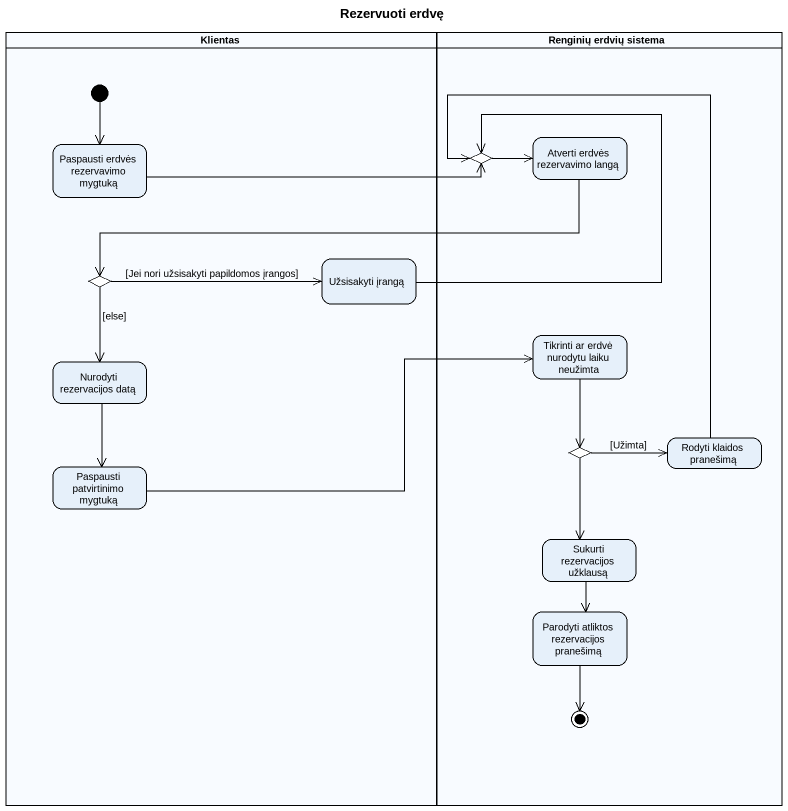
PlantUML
@startuml
title Rezervuoti erdvę
hide empty description
state Klientas <<partition>> {
  state "Paspausti erdvės rezervavimo mygtuką" as Paspausti_erdvės
  state choice2 <<choice>>
  state "Užsisakyti įrangą" as Užsisakyti_įrangą
  state "Nurodyti rezervacijos datą" as Nurodyti_rezervacijos_datą
  state "Paspausti patvirtinimo mygtuką" as Paspausti_patvirtinimo
  [*] --> Paspausti_erdvės
}
state "Renginių erdvių sistema" as Renginių_erdvių_sistema <<partition>> {
  state choice1 <<choice>>
  state "Atverti erdvės rezervavimo langą" as Atverti_erdvės_rezervavimo
  state "Tikrinti ar erdvė nurodytu laiku neužimta" as Tikrinti_ar_erdvė_nurodytu
  state choice3 <<choice>>
  state "Rodyti klaidos pranešimą" as Rodyti_klaidos_pranešimą
  state "Sukurti rezervacijos užklausą" as Sukurti_rezervacijos
  state "Parodyti atliktos rezervacijos pranešimą" as Parodyti_atliktos
  Parodyti_atliktos --> [*]
}
Paspausti_erdvės -right-> choice1
choice1 -right-> Atverti_erdvės_rezervavimo
Atverti_erdvės_rezervavimo -left-> choice2
choice2 -right-> Užsisakyti_įrangą : [Jei nori užsisakyti papildomos įrangos]
choice2 --> Nurodyti_rezervacijos_datą : [else]
Užsisakyti_įrangą -up-> choice1
Nurodyti_rezervacijos_datą --> Paspausti_patvirtinimo
Tikrinti_ar_erdvė_nurodytu --> choice3
choice3 -right-> Rodyti_klaidos_pranešimą : [Užimta]
choice3 --> Sukurti_rezervacijos
Rodyti_klaidos_pranešimą -up-> choice1
Paspausti_patvirtinimo -right-> Tikrinti_ar_erdvė_nurodytu
Sukurti_rezervacijos --> Parodyti_atliktos
@enduml
